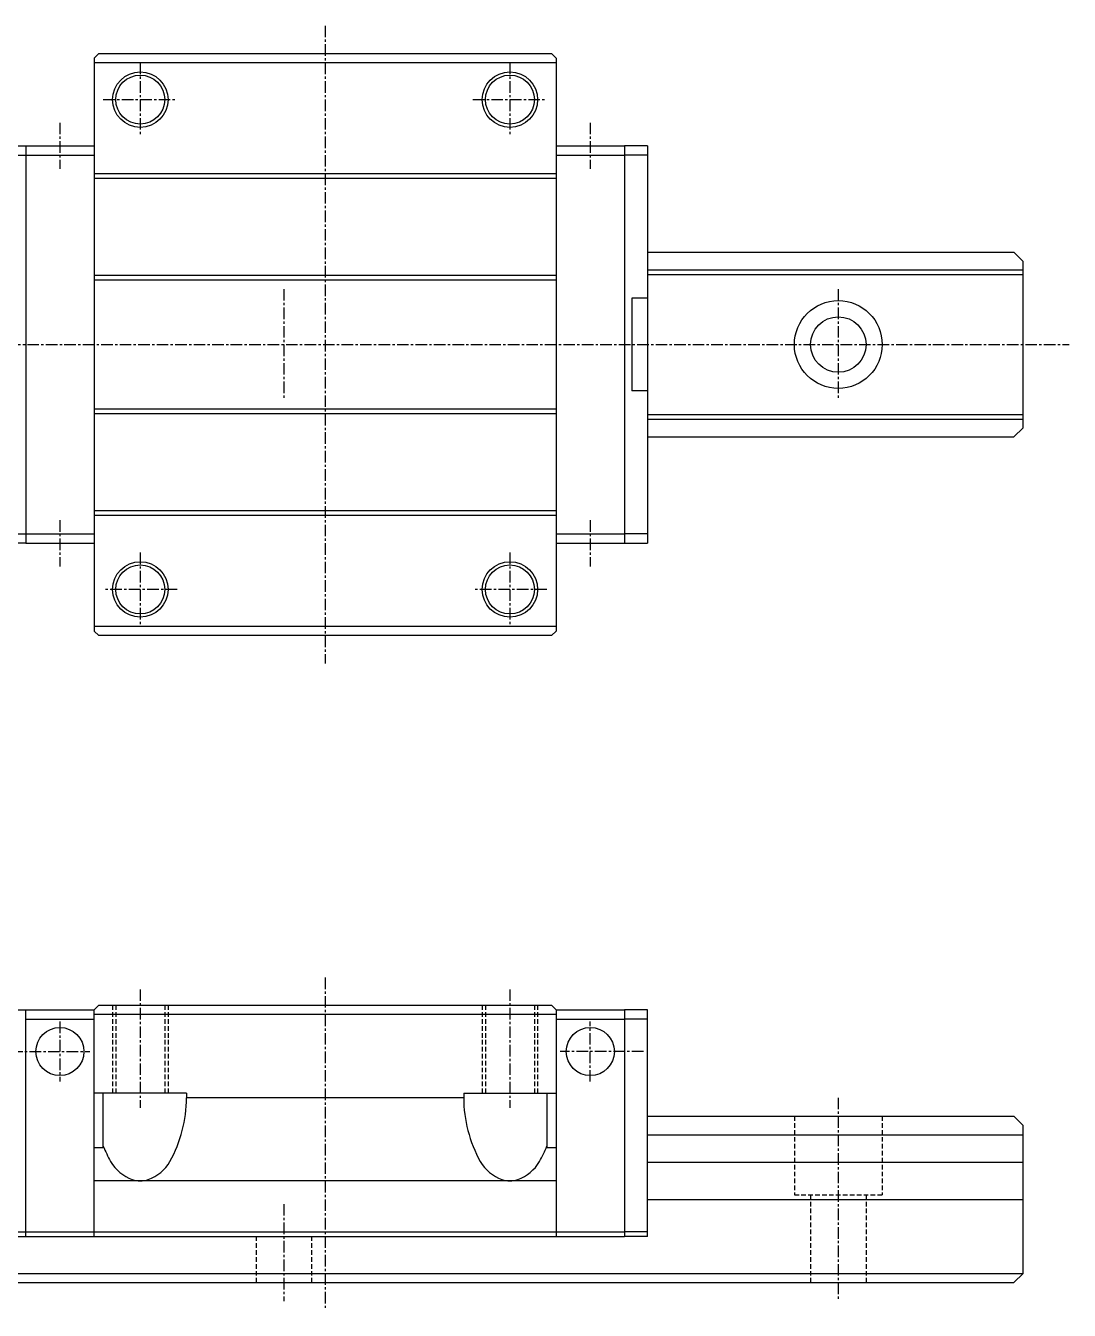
# Model space of a CAD drawing. Extents: x 10 to 336, y 10 to 186.
# Drawn here: x 222.6 to 335.5, y 47 to 186 of the extents above; entities that cross this region are included whole.
import ezdxf

# ---------------------------------------------------------------- set-up
doc = ezdxf.new("R2010")
doc.units = 0
doc.linetypes.add('CENTER', pattern=[2, 1.25, -0.25, 0.25, -0.25])
doc.linetypes.add('DASHED', pattern=[0.75, 0.5, -0.25])
doc.layers.get('0').update_dxf_attribs({"linetype": 'CONTINUOUS'})
doc.layers.add('CENTER', color=1, linetype='CENTER')

msp = doc.modelspace()

# ---------------------------------------------------------------- linework, layer by layer
at = {"color": 7, "linetype": 'CONTINUOUS'}
for p, q in [((230.46666, 182.99989), (229.96666, 182.49989)), ((229.96666, 182.49989), (229.96666, 120.49992)), ((230.46666, 182.99989), (279.46668, 182.99989)), ((279.46668, 182.99989), (279.96668, 182.49989)), ((279.96668, 182.49989), (279.96668, 120.49992)), ((229.96666, 181.9999), (279.96668, 181.9999)), ((220.06667, 172.99992), (222.56667, 172.99992)), ((222.56667, 172.99992), (222.56667, 129.99992)), ((222.56667, 172.99992), (229.96666, 172.99992)), ((279.96666, 172.99993), (287.36665, 172.99993)), ((289.86665, 172.99993), (287.36665, 172.99993)), ((287.36665, 172.99992), (287.36665, 129.99992)), ((289.86665, 172.99993), (289.86665, 129.99993)), ((220.06667, 171.99992), (222.56667, 171.99992)), ((222.56667, 171.99992), (229.96666, 171.99992)), ((279.96666, 171.99993), (287.36665, 171.99993)), ((289.86665, 171.99993), (287.36665, 171.99993)), ((229.96666, 169.99992), (279.96668, 169.99992)), ((229.96666, 169.49992), (279.96668, 169.49992)), ((289.86665, 161.49994), (329.5, 161.49992)), ((330.50001, 160.49992), (329.5, 161.49992)), ((330.50001, 142.49989), (330.50001, 160.4999)), ((229.96666, 158.99992), (279.96668, 158.99992)), ((229.96666, 158.49992), (279.96668, 158.49992)), ((289.86665, 159.56731), (330.50001, 159.56728)), ((289.86665, 159.06732), (330.50001, 159.06729)), ((288.16666, 156.49993), (288.16666, 146.49993)), ((289.86665, 156.49993), (288.16666, 156.49993)), ((289.86665, 146.49993), (288.16666, 146.49993)), ((279.96668, 144.49989), (229.96666, 144.49989)), ((279.96668, 143.99989), (229.96666, 143.99989)), ((289.86665, 143.93256), (330.50001, 143.93254)), ((289.86665, 143.43256), (330.50001, 143.43254)), ((330.49999, 142.49992), (329.49997, 141.49992)), ((289.86665, 141.49994), (329.49997, 141.49992)), ((279.96668, 133.49989), (229.96666, 133.49989)), ((279.96668, 132.99989), (229.96666, 132.99989)), ((220.06667, 130.99992), (222.56667, 130.99992)), ((222.56667, 130.99992), (229.96666, 130.99992)), ((279.96666, 130.99993), (287.36665, 130.99993)), ((289.86665, 130.99993), (287.36665, 130.99993)), ((222.56667, 129.99992), (220.06667, 129.99992)), ((222.56667, 129.99992), (229.96666, 129.99992)), ((279.96666, 129.99993), (287.36665, 129.99993)), ((287.36665, 129.99993), (289.86665, 129.99993)), ((279.96668, 120.9999), (229.96666, 120.9999)), ((230.46666, 119.99992), (229.96666, 120.49992)), ((279.46668, 119.99992), (230.46666, 119.99992)), ((279.96668, 120.49992), (279.46668, 119.99992)), ((220.06669, 79.49992), (222.56669, 79.49992)), ((222.56669, 54.99992), (222.56669, 79.49992)), ((222.56669, 79.49992), (229.9667, 79.49992)), ((230.46638, 79.99992), (229.96643, 79.49996)), ((229.96666, 54.99992), (229.96666, 79.49992)), ((230.46638, 79.99992), (279.46642, 79.99992)), ((279.46639, 79.9999), (279.9664, 79.49988)), ((279.96665, 79.49992), (279.96665, 54.99992)), ((279.9667, 79.49992), (287.3667, 79.49992)), ((287.3667, 79.49992), (287.3667, 54.99992)), ((289.8667, 79.49992), (287.3667, 79.49992)), ((289.8667, 54.99992), (289.8667, 79.49992)), ((222.56669, 78.49992), (229.9667, 78.49992)), ((279.96665, 78.99992), (229.96666, 78.99992)), ((279.9667, 78.49992), (287.3667, 78.49992)), ((289.8667, 78.49992), (287.3667, 78.49992)), ((239.96657, 70.49992), (229.96657, 70.49992)), ((230.96655, 64.59991), (230.96655, 70.49992)), ((239.96657, 70.49992), (239.96657, 69.99991)), ((269.96658, 69.99992), (239.96657, 69.99992)), ((269.96657, 70.49992), (279.96657, 70.49992)), ((269.96657, 70.49992), (269.96657, 69.99991)), ((278.96658, 70.49992), (278.96658, 64.59991)), ((289.8667, 67.99995), (329.49987, 67.99995)), ((330.49975, 67.00006), (329.49987, 67.99995)), ((330.50001, 50.99995), (330.50001, 66.99981)), ((289.8667, 65.98692), (330.50001, 65.98692)), ((229.96663, 64.59991), (230.96655, 64.59991)), ((278.96658, 64.59991), (279.96651, 64.59991)), ((289.8667, 63.01294), (330.50001, 63.01294)), ((279.96665, 60.99997), (229.96666, 60.99997)), ((289.8667, 58.98692), (330.50001, 58.98692)), ((220.06669, 55.49992), (222.56669, 55.49992)), ((220.06669, 54.99992), (222.56669, 54.99992)), ((222.56669, 55.49992), (229.96666, 55.49992)), ((222.56669, 54.99992), (229.96666, 54.99992)), ((229.96666, 55.49992), (279.96665, 55.49992)), ((229.96666, 54.99992), (279.96665, 54.99992)), ((279.96665, 55.49992), (287.3667, 55.49992)), ((279.96665, 54.99992), (287.3667, 54.99992)), ((289.8667, 55.49992), (287.3667, 55.49992)), ((289.8667, 54.99992), (287.3667, 54.99992)), ((110.50001, 50.99995), (330.50001, 50.99995)), ((330.49986, 50.99997), (329.49984, 49.99995)), ((111.50008, 49.99995), (329.49984, 49.99995))]:
    msp.add_line(p, q, dxfattribs=at)
at = {"color": 3, "linetype": 'DASHED'}
for p, q in [((231.9667, 79.99994), (231.9667, 70.49992)), ((232.3167, 79.99992), (232.3167, 70.49992)), ((237.6167, 79.99992), (237.6167, 70.49992)), ((237.9667, 79.99994), (237.9667, 70.49992)), ((271.9667, 79.99994), (271.9667, 70.49992)), ((272.3167, 79.99992), (272.3167, 70.49992)), ((277.6167, 79.99992), (277.6167, 70.49992)), ((277.9667, 79.99994), (277.9667, 70.49992)), ((305.75001, 67.99992), (305.75001, 59.49992)), ((315.25001, 67.99992), (315.25001, 59.49992)), ((305.75001, 59.49992), (315.25001, 59.49992)), ((307.50001, 59.49992), (307.50001, 49.99995)), ((313.50001, 59.49992), (313.50001, 49.99995)), ((247.50001, 54.99992), (247.50001, 49.99995)), ((253.50001, 54.99992), (253.50001, 49.99995))]:
    msp.add_line(p, q, dxfattribs=at)
at = {"color": 3, "linetype": 'CONTINUOUS'}
for centre in [(234.9667, 177.99997), (274.9667, 177.99997), (234.9667, 124.99985), (274.9667, 124.99985)]:
    msp.add_circle(centre, 3, dxfattribs=at)
at = {"color": 7, "linetype": 'CONTINUOUS'}
for centre, radius in [((234.9667, 177.99997), 2.65), ((274.9667, 177.99997), 2.65), ((310.50003, 151.49993), 4.75), ((310.50003, 151.49993), 3), ((234.9667, 124.99985), 2.65), ((274.9667, 124.99985), 2.65), ((226.26669, 74.99992), 2.6), ((283.6667, 74.99992), 2.6)]:
    msp.add_circle(centre, radius, dxfattribs=at)
for centre, radius, start, end in [((225.76712, 69.99991), 14.19961, 330.952454, 359.999939), ((284.16622, 69.99991), 14.19961, 180.000061, 209.047546), ((244.16635, 69.99989), 14.19961, 201.6292344, 209.047424), ((265.76699, 69.99989), 14.19961, 330.952576, 338.3707656), ((235.73148, 65.46393), 4.62517, 210.657883, 249.32489), ((234.20197, 65.46393), 4.62517, 290.674988, 329.34198), ((275.73137, 65.46393), 4.62517, 210.65802, 249.325012), ((274.20186, 65.46393), 4.62517, 290.67511, 329.342117), ((234.96672, 63.82495), 2.82504, 252.101089, 270.000031), ((234.96672, 63.82495), 2.82504, 270.000031, 287.898773), ((274.96662, 63.82495), 2.82504, 252.101227, 269.999969), ((274.96662, 63.82495), 2.82504, 269.999969, 287.898911)]:
    msp.add_arc(centre, radius, start, end, dxfattribs=at)
at = {"layer": 'CENTER', "color": 1, "linetype": 'CENTER'}
for p, q in [((254.96667, 185.99989), (254.96667, 116.99992)), ((234.9667, 181.99997), (234.9667, 173.99997)), ((274.9667, 181.99997), (274.9667, 173.99997)), ((230.9667, 177.99997), (238.9667, 177.99997)), ((270.9667, 177.99997), (278.9667, 177.99997)), ((226.26667, 175.4999), (226.26667, 170.4999)), ((283.66668, 175.4999), (283.66668, 170.4999)), ((250.50003, 157.49993), (250.50003, 145.49993)), ((310.50003, 157.49993), (310.50003, 145.49993)), ((106.74754, 151.49992), (335.50001, 151.49992)), ((226.26667, 132.49993), (226.26667, 127.49993)), ((283.66668, 132.49993), (283.66668, 127.49993)), ((234.9667, 128.99985), (234.9667, 120.99985)), ((274.9667, 128.99985), (274.9667, 120.99985)), ((238.9667, 124.99985), (230.9667, 124.99985)), ((278.9667, 124.99985), (270.9667, 124.99985)), ((254.96667, 82.99992), (254.96667, 46.99995)), ((234.9667, 81.72258), (234.9667, 68.90674)), ((274.9667, 81.72258), (274.9667, 68.90674)), ((226.26669, 78.24992), (226.26669, 71.74992)), ((283.6667, 71.74992), (283.6667, 78.24992)), ((206.99009, 74.99992), (229.51669, 74.99992)), ((289.41776, 74.99992), (280.4167, 74.99992)), ((310.50001, 69.99994), (310.50001, 47.99994)), ((250.50001, 58.49992), (250.50001, 47.99994))]:
    msp.add_line(p, q, dxfattribs=at)

doc.saveas('drawing.dxf')
